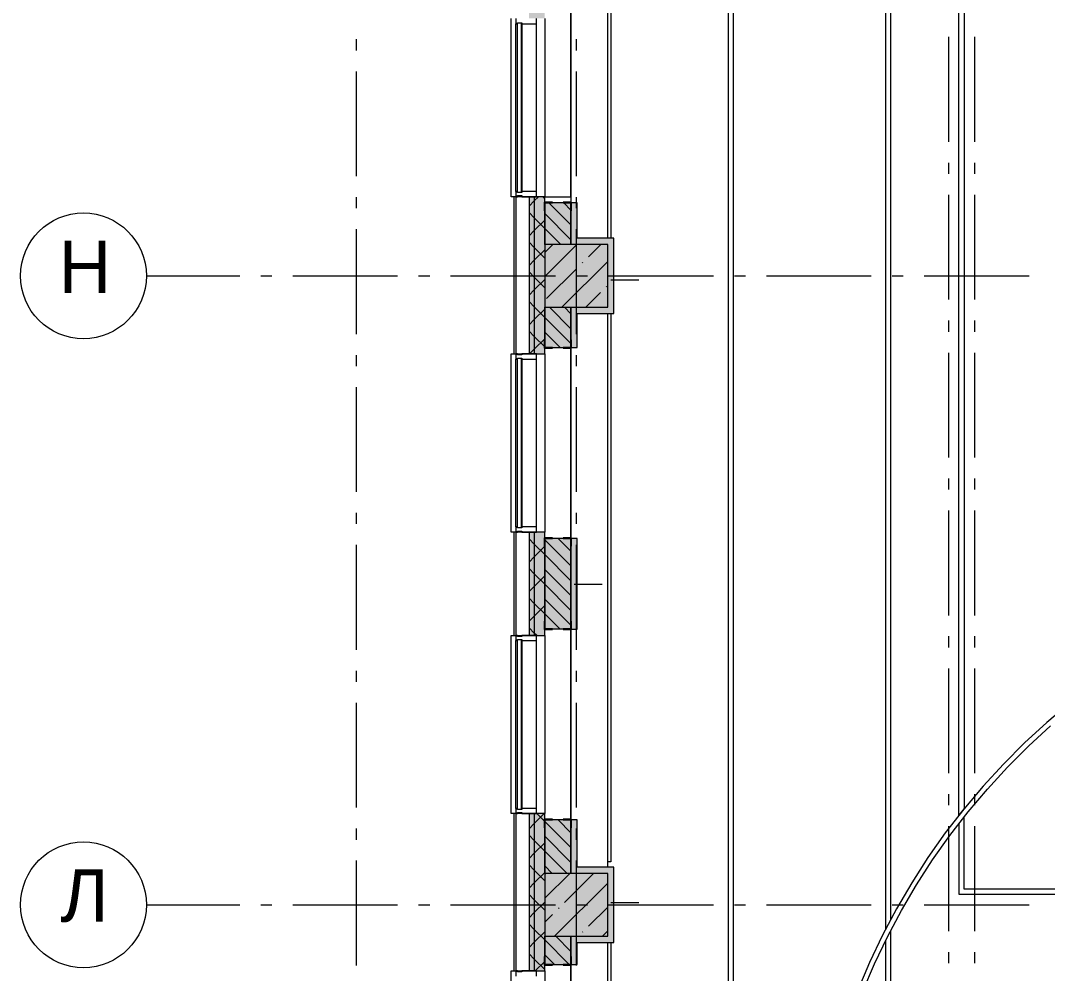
# Model space of a CAD drawing. Header units: millimetres. Extents: x -537608 to 253996, y -217170 to 186033.
# Drawn here: x -300162 to -290367, y -36356 to -27265 of the extents above; entities that cross this region are included whole.
import ezdxf

# ---------------------------------------------------------------- set-up
doc = ezdxf.new("R2010")
doc.units = ezdxf.units.MM
doc.layers.add('PDF _Геометрия', color=7, linetype='Continuous')
doc.layers.add('PDF _Текст', color=7, linetype='Continuous')
doc.layers.add('PDF _Сплошная заливка', color=7, linetype='Continuous', true_color=0xffffff)
doc.styles.add('PDF ArialMT', font='arial.ttf')

msp = doc.modelspace()

# ---------------------------------------------------------------- hatches: boundary and pattern name
at = {"layer": 'PDF _Сплошная заливка', "transparency": 33554559}
h = msp.add_hatch(color=256, dxfattribs=at)
h.paths.add_polyline_path([(-295261.3547, -42150.6668), (-295261.3547, -40715.6667), (-295311.355, -40715.6667), (-295311.355, -42150.6668)], flags=0)
h.paths.add_polyline_path([(-295311.355, -39015.6658), (-295261.3547, -39015.6658), (-295261.3547, -38030.6656), (-295311.355, -38030.6656), (-295311.355, -38192.9768)], flags=0)
h.paths.add_polyline_path([(-295261.3547, -36330.6647), (-295261.3547, -34830.6648), (-295311.355, -34830.6648), (-295311.355, -36330.6647)], flags=0)
h.paths.add_polyline_path([(-295261.3547, -33130.6639), (-295261.3547, -32145.6637), (-295311.355, -32145.6637), (-295311.355, -33130.6639)], flags=0)
h.paths.add_polyline_path([(-295261.3547, -30445.665), (-295261.3547, -28945.665), (-295311.355, -28945.665), (-295311.355, -30445.665)], flags=0)
h.paths.add_polyline_path([(-295261.3547, -27245.6642), (-295261.3547, -26260.6639), (-295311.355, -26260.6639), (-295311.355, -27245.6642)], flags=0)
h.paths.add_polyline_path([(-295261.3547, -24560.6631), (-295261.3547, -23062.1637), (-295311.355, -23062.1637), (-295311.355, -24560.6631)], flags=0)
h.paths.add_polyline_path([(-295311.355, -21362.1613), (-295261.3547, -21362.1613), (-295261.3547, -20377.8494), (-295311.355, -20377.8494), (-295311.355, -21105.3666)], flags=0)
h.paths.add_polyline_path([(-295261.3547, -18677.8486), (-295261.3547, -17176.3477), (-295311.355, -17176.3477), (-295311.355, -18677.8486)], flags=0)
h.paths.add_polyline_path([(-295311.355, -15476.348), (-295261.3547, -15476.348), (-295261.3547, -14493.3483), (-295311.355, -14493.3483), (-295311.355, -15409.4968)], flags=0)
h.paths.add_polyline_path([(-295261.3547, -12793.3472), (-295261.3547, -11300.6584), (-295311.355, -11300.6584), (-295311.355, -12793.3472)], flags=0)
h = msp.add_hatch(color=256, dxfattribs=at)
h.paths.add_polyline_path([(-295261.3547, -42050.6663), (-295161.3543, -42050.6663), (-295161.3543, -40715.6667), (-295261.3547, -40715.6667), (-295261.3547, -41450.6659)], flags=0)
h.paths.add_polyline_path([(-295161.3543, -39015.6658), (-295161.3543, -38030.6656), (-295261.3547, -38030.6656), (-295261.3547, -39015.6658)], flags=0)
h.paths.add_polyline_path([(-295161.3543, -36330.6647), (-295161.3543, -34830.6648), (-295261.3547, -34830.6648), (-295261.3547, -36330.6647)], flags=0)
h.paths.add_polyline_path([(-295161.3543, -33130.6639), (-295161.3543, -32145.6637), (-295261.3547, -32145.6637), (-295261.3547, -33130.6639)], flags=0)
h.paths.add_polyline_path([(-295161.3543, -30445.665), (-295161.3543, -28945.665), (-295261.3547, -28945.665), (-295261.3547, -30445.665)], flags=0)
h.paths.add_polyline_path([(-295161.3543, -27245.6642), (-295161.3543, -26260.6639), (-295261.3547, -26260.6639), (-295261.3547, -27245.6642)], flags=0)
h.paths.add_polyline_path([(-295161.3543, -24560.6631), (-295161.3543, -23062.1637), (-295261.3547, -23062.1637), (-295261.3547, -24560.6631)], flags=0)
h.paths.add_polyline_path([(-295161.3543, -21362.1613), (-295161.3543, -20377.8494), (-295261.3547, -20377.8494), (-295261.3547, -21362.1613)], flags=0)
h.paths.add_polyline_path([(-295161.3543, -18677.8486), (-295161.3543, -17176.3477), (-295261.3547, -17176.3477), (-295261.3547, -18677.8486)], flags=0)
h.paths.add_polyline_path([(-295261.3547, -15476.348), (-295161.3543, -15476.348), (-295161.3543, -14493.3483), (-295261.3547, -14493.3483), (-295261.3547, -15409.4968)], flags=0)
h.paths.add_polyline_path([(-295161.3543, -12793.3472), (-295161.3543, -11350.6587), (-295261.3547, -11350.6587), (-295261.3547, -12793.3472)], flags=0)
at = {"layer": 'PDF _Сплошная заливка', "true_color": 0xff7d7d, "transparency": 33554559}
for points in [[(-294561.356, -29400.664), (-294501.3575, -29400.664), (-294501.3575, -29340.6632), (-294851.3547, -29340.6632), (-294851.3547, -29400.664), (-294605.0051, -29400.664)], [(-294911.3576, -30385.6643), (-294851.3547, -30385.6643), (-294851.3547, -30000.6644), (-294911.3576, -30000.6644), (-294911.3576, -30361.155)], [(-294605.0051, -35400.6659), (-294501.3575, -35400.6659), (-294501.3575, -35340.6652), (-294851.3547, -35340.6652), (-294851.3547, -35400.6659)], [(-294501.3575, -36060.6648), (-294501.3575, -36000.6642), (-294851.3547, -36000.6642), (-294851.3547, -36060.6648), (-294561.356, -36060.6648)]]:
    msp.add_hatch(color=11, dxfattribs=at).paths.add_polyline_path(points)
at = {"layer": 'PDF _Сплошная заливка', "transparency": 33554559}
msp.add_hatch(color=256, dxfattribs=at).paths.add_polyline_path([(-295161.3543, -30000.6644), (-294561.356, -30000.6644), (-294561.356, -29400.664), (-295161.3543, -29400.664), (-295161.3543, -29649.173)])
h = msp.add_hatch(color=256, dxfattribs=at)
h.paths.add_polyline_path([(-294911.3576, -36269.9773), (-294911.3576, -36000.6642), (-295161.3543, -36000.6642), (-295161.3543, -36269.9773), (-295023.9915, -36269.9773)], flags=0)
h.paths.add_polyline_path([(-295161.3543, -35400.6659), (-294911.3576, -35400.6659), (-294911.3576, -34889.9765), (-295161.3543, -34889.9765), (-295161.3543, -35345.0422)], flags=0)

# ---------------------------------------------------------------- linework, layer by layer
at = {"layer": 'PDF _Геометрия', "color": 9, "lineweight": 9, "true_color": 0xc0c0c0}
for p, q in [((-294561.356, -29340.6632), (-294561.356, -24060.6631)), ((-293411.3037, -26625.1785), (-293411.3037, -40600.1822)), ((-293361.3057, -40550.182), (-293361.3057, -26625.1785)), ((-291911.3038, -26625.1785), (-291911.3038, -35935.2488)), ((-291861.3036, -35840.9128), (-291861.3036, -26625.1785)), ((-291211.5118, -34845.5288), (-291211.5118, -26625.1785)), ((-291161.5116, -26625.1785), (-291161.5116, -34782.8928)), ((-294911.3576, -28945.665), (-294911.3576, -27190.2881)), ((-294911.3576, -27190.2881), (-294911.3576, -28998.9764)), ((-295161.3543, -27245.6642), (-295161.3543, -28945.665)), ((-295161.3543, -28945.665), (-294911.3576, -28945.665)), ((-294561.356, -35340.6652), (-294561.356, -30060.665)), ((-295161.3543, -30445.665), (-295161.3543, -32145.6637)), ((-294911.3576, -30390.9778), (-294911.3576, -32199.664)), ((-294911.3576, -32199.664), (-294911.3576, -30390.9778)), ((-294911.3576, -33075.29), (-294911.3576, -34883.9783)), ((-294911.3576, -34883.9783), (-294911.3576, -33075.29)), ((-295161.3543, -33130.6639), (-295161.3543, -34830.6648)), ((-290154.5683, -33775.7817), (-290373.7089, -33960.7485)), ((-290373.7089, -33960.7485), (-290584.7932, -34154.8567)), ((-290546.6946, -34186.0465), (-290337.2142, -33993.7446)), ((-290584.7932, -34154.8567), (-290787.4444, -34357.7554)), ((-290747.8257, -34387.0614), (-290546.6946, -34186.0465)), ((-290787.4444, -34357.7554), (-290981.2921, -34569.0765)), ((-290940.2503, -34596.4298), (-290747.8257, -34387.0614)), ((-290981.2921, -34569.0765), (-291165.9919, -34788.4431)), ((-291123.6174, -34813.7727), (-290940.2503, -34596.4298)), ((-291165.9919, -34788.4431), (-291341.2058, -35015.455)), ((-291297.5998, -35038.6983), (-291123.6174, -34813.7727)), ((-291186.6043, -34814.1365), (-291211.5118, -34845.5288)), ((-291161.5116, -34782.8928), (-291186.6043, -34814.1365)), ((-291161.5116, -35550.18), (-291161.5116, -34862.761)), ((-291211.5118, -34927.4013), (-291211.5118, -35600.1802)), ((-291341.2058, -35015.455), (-291506.6194, -35249.705)), ((-291461.8832, -35270.804), (-291297.5998, -35038.6983)), ((-291506.6194, -35249.705), (-291661.9357, -35490.7692)), ((-291616.1704, -35509.67), (-291461.8832, -35270.804)), ((-291661.9357, -35490.7692), (-291806.8705, -35738.2125)), ((-291760.1858, -35754.8657), (-291616.1704, -35509.67)), ((-287851.6542, -35550.18), (-291161.5116, -35550.18)), ((-291211.5118, -35600.1802), (-287865.2501, -35600.1802)), ((-291806.8705, -35738.2125), (-291941.1653, -35991.5894)), ((-291893.6689, -36005.9518), (-291760.1858, -35754.8657)), ((-291861.3036, -40100.9293), (-291861.3036, -35945.0749)), ((-291941.1653, -35991.5894), (-292064.5791, -36250.4413)), ((-292016.3787, -36262.4742), (-291893.6689, -36005.9518)), ((-291911.3038, -36042.8212), (-291911.3038, -40150.9295)), ((-294561.356, -41390.6674), (-294561.356, -36060.6648)), ((-295161.3543, -36330.6647), (-295161.3543, -38030.6656)), ((-294911.3576, -36275.9775), (-294911.3576, -38084.6659)), ((-294911.3576, -38084.6659), (-294911.3576, -36275.9775)), ((-292064.5791, -36250.4413), (-292176.8836, -36514.301)), ((-292128.0934, -36523.972), (-292016.3787, -36262.4742))]:
    msp.add_line(p, q, dxfattribs=at)
at = {"layer": 'PDF _Геометрия', "lineweight": 9}
for p, q in [((-294531.3568, -24060.6631), (-294531.3568, -29340.6632)), ((-295438.3578, -27245.6642), (-295438.3578, -27295.6644)), ((-295438.3578, -28895.6648), (-295438.3578, -27295.6644)), ((-295438.3578, -27295.6644), (-295421.358, -27295.6644)), ((-295421.358, -27285.664), (-295381.3561, -27285.664)), ((-295421.358, -27295.6644), (-295421.358, -27285.664)), ((-295421.358, -28895.6648), (-295421.358, -27295.6644)), ((-295381.3561, -27285.664), (-295381.3561, -27295.6644)), ((-295381.3561, -27295.6644), (-295241.3581, -27295.6644)), ((-295241.3581, -27295.6644), (-295241.3581, -27245.6642)), ((-295241.3581, -28895.6648), (-295241.3581, -27295.6644)), ((-295436.3555, -28945.665), (-295456.3565, -28945.665)), ((-295456.3565, -28945.665), (-295456.3565, -30445.665)), ((-295421.358, -28895.6648), (-295438.3578, -28895.6648)), ((-295438.3578, -28895.6648), (-295438.3578, -28945.665)), ((-295438.3578, -28945.665), (-295421.358, -28945.665)), ((-295436.3555, -28945.665), (-295436.3555, -30445.665)), ((-295311.355, -28945.665), (-295436.3555, -28945.665)), ((-295421.358, -28905.6632), (-295421.358, -28895.6648)), ((-295381.3561, -28905.6632), (-295421.358, -28905.6632)), ((-295421.358, -28945.665), (-295421.358, -28935.6645)), ((-295421.358, -28935.6645), (-295381.3561, -28935.6645)), ((-295241.3581, -28895.6648), (-295381.3561, -28895.6648)), ((-295381.3561, -28895.6648), (-295381.3561, -28905.6632)), ((-295381.3561, -28935.6645), (-295381.3561, -28945.665)), ((-295381.3561, -28945.665), (-295241.3581, -28945.665)), ((-295311.355, -28945.665), (-295311.355, -30445.665)), ((-295261.3547, -28945.665), (-295311.355, -28945.665)), ((-295311.355, -29036.5391), (-295261.3547, -28986.541)), ((-295261.3547, -28986.541), (-295220.4788, -28945.665)), ((-295261.3547, -28945.665), (-295261.3547, -30445.665)), ((-295161.3543, -28945.665), (-295261.3547, -28945.665)), ((-295241.3581, -28945.665), (-295241.3581, -28895.6648)), ((-295161.3543, -28965.1837), (-295180.8773, -28945.665)), ((-295161.3543, -29400.664), (-295161.3543, -28945.665)), ((-294911.3576, -29004.9768), (-295161.3543, -29004.9768)), ((-295161.3543, -29004.9768), (-295161.3543, -29400.664)), ((-294911.3576, -29215.1848), (-295121.5634, -29004.9768)), ((-294911.3576, -29073.7615), (-294980.1401, -29004.9768)), ((-294911.3576, -29400.664), (-294911.3576, -29004.9768)), ((-294851.3547, -29005.6635), (-294911.3576, -29005.6635)), ((-294911.3576, -29005.6635), (-294911.3576, -29400.664)), ((-294851.3547, -29340.6632), (-294851.3547, -29005.6635)), ((-295261.3547, -29148.0255), (-295311.355, -29098.0275)), ((-295161.3543, -29248.0259), (-295261.3547, -29148.0255)), ((-295261.3547, -29269.3832), (-295161.3543, -29169.3828)), ((-294911.3576, -29356.6059), (-295161.3543, -29106.6048)), ((-295311.355, -29319.3834), (-295261.3547, -29269.3832)), ((-295008.7185, -29400.664), (-295161.3543, -29248.0259)), ((-295261.3547, -29430.8699), (-295311.355, -29380.8697)), ((-294501.3575, -29340.6632), (-294851.3547, -29340.6632)), ((-294501.3575, -29400.664), (-294501.3575, -29340.6632)), ((-295161.3543, -29530.8703), (-295261.3547, -29430.8699)), ((-295261.3547, -29552.2255), (-295161.3543, -29452.225)), ((-295150.1417, -29400.664), (-295161.3543, -29389.4471)), ((-295161.3543, -29707.6042), (-294854.4162, -29400.664)), ((-294561.356, -29400.664), (-295161.3543, -29400.664)), ((-295161.3543, -29400.664), (-295161.3543, -30000.6644)), ((-295161.3543, -29479.5051), (-295086.7717, -29404.9203)), ((-294744.6241, -29518.9688), (-294626.3193, -29400.664)), ((-294561.356, -30000.6644), (-294561.356, -29400.664)), ((-294501.3575, -30000.6644), (-294501.3575, -29400.664)), ((-295311.355, -29602.2257), (-295261.3547, -29552.2255)), ((-294998.2206, -30000.6644), (-294561.356, -29563.8019)), ((-294801.6473, -29575.9941), (-294796.9065, -29571.2511)), ((-295261.3547, -29713.7122), (-295311.355, -29663.7119)), ((-295143.7948, -29918.1416), (-294858.6705, -29633.0194)), ((-295161.3543, -29813.7126), (-295261.3547, -29713.7122)), ((-295261.3547, -29835.0677), (-295161.3543, -29735.0694)), ((-294531.3568, -29737.8661), (-294265.2042, -29737.8661)), ((-295311.355, -29885.0679), (-295261.3547, -29835.0677)), ((-294770.1195, -30000.6644), (-294630.5735, -29861.1163)), ((-294573.5504, -29804.0931), (-294568.8053, -29799.3502)), ((-295261.3547, -29996.5544), (-295311.355, -29946.5542)), ((-295161.3543, -30096.5548), (-295261.3547, -29996.5544)), ((-295261.3547, -30117.9121), (-295161.3543, -30017.9117)), ((-295161.3543, -30000.6644), (-294561.356, -30000.6644)), ((-295161.3543, -30000.6644), (-295161.3543, -30384.9775)), ((-295161.3543, -30445.665), (-295161.3543, -30000.6644)), ((-294911.3576, -30205.1326), (-295115.8236, -30000.6644)), ((-294911.3576, -30063.7115), (-294974.4047, -30000.6644)), ((-294911.3576, -30384.9775), (-294911.3576, -30000.6644)), ((-294911.3576, -30000.6644), (-294911.3576, -30385.6643)), ((-294851.3547, -30385.6643), (-294851.3547, -30060.665)), ((-294851.3547, -30060.665), (-294501.3575, -30060.665)), ((-294531.3568, -30060.665), (-294531.3568, -35290.665)), ((-294501.3575, -30060.665), (-294501.3575, -30000.6644)), ((-295311.355, -30167.9101), (-295261.3547, -30117.9121)), ((-294911.3576, -30346.5558), (-295161.3543, -30096.5548)), ((-295261.3547, -30279.3988), (-295311.355, -30229.3985)), ((-295014.3549, -30384.9775), (-295161.3543, -30237.9759)), ((-295161.3543, -30379.3971), (-295261.3547, -30279.3988)), ((-295261.3547, -30400.7543), (-295161.3543, -30300.7539)), ((-295456.3565, -30445.665), (-295436.3555, -30445.665)), ((-295421.358, -30445.665), (-295438.3578, -30445.665)), ((-295438.3578, -30445.665), (-295438.3578, -30495.6652)), ((-295436.3555, -30445.665), (-295311.355, -30445.665)), ((-295421.358, -30455.6655), (-295421.358, -30445.665)), ((-295381.3561, -30455.6655), (-295421.358, -30455.6655)), ((-295241.3581, -30445.665), (-295381.3561, -30445.665)), ((-295381.3561, -30445.665), (-295381.3561, -30455.6655)), ((-295311.355, -30445.665), (-295261.3547, -30445.665)), ((-295306.2654, -30445.665), (-295261.3547, -30400.7543)), ((-295261.3547, -30445.665), (-295161.3543, -30445.665)), ((-295241.3581, -30495.6652), (-295241.3581, -30445.665)), ((-295155.7781, -30384.9775), (-295161.3543, -30379.3971)), ((-295161.3543, -30384.9775), (-294911.3576, -30384.9775)), ((-294911.3576, -30385.6643), (-294851.3547, -30385.6643)), ((-295438.3578, -32095.6634), (-295438.3578, -30495.6652)), ((-295438.3578, -30495.6652), (-295421.358, -30495.6652)), ((-295421.358, -30485.6647), (-295381.3561, -30485.6647)), ((-295421.358, -30495.6652), (-295421.358, -30485.6647)), ((-295421.358, -32095.6634), (-295421.358, -30495.6652)), ((-295381.3561, -30485.6647), (-295381.3561, -30495.6652)), ((-295381.3561, -30495.6652), (-295241.3581, -30495.6652)), ((-295241.3581, -32095.6634), (-295241.3581, -30495.6652)), ((-295421.358, -32095.6634), (-295438.3578, -32095.6634)), ((-295438.3578, -32095.6634), (-295438.3578, -32145.6637)), ((-295421.358, -32105.6638), (-295421.358, -32095.6634)), ((-295381.3561, -32105.6638), (-295421.358, -32105.6638)), ((-295241.3581, -32095.6634), (-295381.3561, -32095.6634)), ((-295381.3561, -32095.6634), (-295381.3561, -32105.6638)), ((-295241.3581, -32145.6637), (-295241.3581, -32095.6634)), ((-295436.3555, -32145.6637), (-295456.3565, -32145.6637)), ((-295456.3565, -32145.6637), (-295456.3565, -33130.6639)), ((-295438.3578, -32145.6637), (-295421.358, -32145.6637)), ((-295311.355, -32145.6637), (-295436.3555, -32145.6637)), ((-295436.3555, -32145.6637), (-295436.3555, -33130.6639)), ((-295421.358, -32145.6637), (-295421.358, -32135.6653)), ((-295421.358, -32135.6653), (-295381.3561, -32135.6653)), ((-295381.3561, -32135.6653), (-295381.3561, -32145.6637)), ((-295381.3561, -32145.6637), (-295241.3581, -32145.6637)), ((-295311.355, -32147.8101), (-295309.2106, -32145.6637)), ((-295261.3547, -32145.6637), (-295311.355, -32145.6637)), ((-295311.355, -32145.6637), (-295311.355, -33130.6639)), ((-295261.3547, -32259.2965), (-295311.355, -32209.2963)), ((-295161.3543, -32145.6637), (-295261.3547, -32145.6637)), ((-295261.3547, -32145.6637), (-295261.3547, -33130.6639)), ((-295161.3543, -33130.6639), (-295161.3543, -32145.6637)), ((-294911.3576, -32205.6643), (-295161.3543, -32205.6643)), ((-295161.3543, -32205.6643), (-295161.3543, -33069.2897)), ((-294911.3576, -32467.8748), (-295161.3543, -32217.8759)), ((-294911.3576, -32326.4537), (-295032.1469, -32205.6643)), ((-294911.3576, -33069.2897), (-294911.3576, -32205.6643)), ((-294851.3547, -32205.6643), (-294911.3576, -32205.6643)), ((-294911.3576, -32205.6643), (-294911.3576, -33070.6654)), ((-294851.3547, -33070.6654), (-294851.3547, -32205.6643)), ((-295161.3543, -32359.297), (-295261.3547, -32259.2965)), ((-295261.3547, -32380.6522), (-295161.3543, -32280.6539)), ((-295311.355, -32430.6524), (-295261.3547, -32380.6522)), ((-294911.3576, -32609.2959), (-295161.3543, -32359.297)), ((-295261.3547, -32542.1388), (-295311.355, -32492.1385)), ((-294911.3576, -32750.717), (-295161.3543, -32500.7181)), ((-295161.3543, -32642.1392), (-295261.3547, -32542.1388)), ((-295261.3547, -32663.4965), (-295161.3543, -32563.4961)), ((-295311.355, -32713.4968), (-295261.3547, -32663.4965)), ((-294911.3576, -32892.1403), (-295161.3543, -32642.1392)), ((-294881.354, -32640.4815), (-294615.2058, -32640.4815)), ((-295261.3547, -32824.9831), (-295311.355, -32774.9829)), ((-294911.3576, -33033.5614), (-295161.3543, -32783.5603)), ((-295161.3543, -32924.9814), (-295261.3547, -32824.9831)), ((-295261.3547, -32946.3388), (-295161.3543, -32846.3383)), ((-295311.355, -32996.339), (-295261.3547, -32946.3388)), ((-295017.0504, -33069.2897), (-295161.3543, -32924.9814)), ((-295261.3547, -33107.8254), (-295311.355, -33057.8252)), ((-295158.4693, -33069.2897), (-295161.3543, -33066.4026)), ((-295161.3543, -33069.2897), (-294911.3576, -33069.2897)), ((-294911.3576, -33070.6654), (-294851.3547, -33070.6654)), ((-295456.3565, -33130.6639), (-295436.3555, -33130.6639)), ((-295421.358, -33130.6639), (-295438.3578, -33130.6639)), ((-295438.3578, -33130.6639), (-295438.3578, -33180.6641)), ((-295438.3578, -34780.6645), (-295438.3578, -33180.6641)), ((-295438.3578, -33180.6641), (-295421.358, -33180.6641)), ((-295436.3555, -33130.6639), (-295311.355, -33130.6639)), ((-295421.358, -33140.6644), (-295421.358, -33130.6639)), ((-295381.3561, -33140.6644), (-295421.358, -33140.6644)), ((-295421.358, -33170.6637), (-295381.3561, -33170.6637)), ((-295421.358, -33180.6641), (-295421.358, -33170.6637)), ((-295421.358, -34780.6645), (-295421.358, -33180.6641)), ((-295241.3581, -33130.6639), (-295381.3561, -33130.6639)), ((-295381.3561, -33130.6639), (-295381.3561, -33140.6644)), ((-295381.3561, -33170.6637), (-295381.3561, -33180.6641)), ((-295381.3561, -33180.6641), (-295241.3581, -33180.6641)), ((-295311.355, -33130.6639), (-295261.3547, -33130.6639)), ((-295238.5162, -33130.6639), (-295261.3547, -33107.8254)), ((-295261.3547, -33130.6639), (-295161.3543, -33130.6639)), ((-295241.3581, -33180.6641), (-295241.3581, -33130.6639)), ((-295241.3581, -34780.6645), (-295241.3581, -33180.6641)), ((-295162.8398, -33130.6639), (-295161.3543, -33129.1806)), ((-295436.3555, -34830.6648), (-295456.3565, -34830.6648)), ((-295456.3565, -34830.6648), (-295456.3565, -36330.6647)), ((-295421.358, -34780.6645), (-295438.3578, -34780.6645)), ((-295438.3578, -34780.6645), (-295438.3578, -34830.6648)), ((-295438.3578, -34830.6648), (-295421.358, -34830.6648)), ((-295436.3555, -34830.6648), (-295436.3555, -36330.6647)), ((-295311.355, -34830.6648), (-295436.3555, -34830.6648)), ((-295421.358, -34790.6651), (-295421.358, -34780.6645)), ((-295381.3561, -34790.6651), (-295421.358, -34790.6651)), ((-295421.358, -34830.6648), (-295421.358, -34820.6643)), ((-295421.358, -34820.6643), (-295381.3561, -34820.6643)), ((-295241.3581, -34780.6645), (-295381.3561, -34780.6645)), ((-295381.3561, -34780.6645), (-295381.3561, -34790.6651)), ((-295381.3561, -34820.6643), (-295381.3561, -34830.6648)), ((-295381.3561, -34830.6648), (-295241.3581, -34830.6648)), ((-295311.355, -34830.6648), (-295311.355, -36330.6647)), ((-295261.3547, -34830.6648), (-295311.355, -34830.6648)), ((-295261.3547, -34926.2387), (-295165.7851, -34830.6648)), ((-295261.3547, -34830.6648), (-295261.3547, -36330.6647)), ((-295161.3543, -34830.6648), (-295261.3547, -34830.6648)), ((-295241.3581, -34830.6648), (-295241.3581, -34780.6645)), ((-295161.3543, -34904.8814), (-295235.571, -34830.6648)), ((-295161.3543, -35400.6659), (-295161.3543, -34830.6648)), ((-295311.355, -34976.2389), (-295261.3547, -34926.2387)), ((-294911.3576, -34889.9765), (-295161.3543, -34889.9765)), ((-295161.3543, -34889.9765), (-295161.3543, -35400.6659)), ((-294911.3576, -35154.8825), (-295161.3543, -34904.8814)), ((-294911.3576, -35013.4614), (-295034.8381, -34889.9765)), ((-294911.3576, -35400.6659), (-294911.3576, -34889.9765)), ((-294851.3547, -34890.6654), (-294911.3576, -34890.6654)), ((-294911.3576, -34890.6654), (-294911.3576, -35400.6659)), ((-294851.3547, -35340.6652), (-294851.3547, -34890.6654)), ((-295261.3547, -35087.7254), (-295311.355, -35037.7252)), ((-294911.3576, -35296.3036), (-295161.3543, -35046.3025)), ((-295161.3543, -35187.7236), (-295261.3547, -35087.7254)), ((-295261.3547, -35209.0809), (-295161.3543, -35109.0805)), ((-295311.355, -35259.0812), (-295261.3547, -35209.0809)), ((-294948.4142, -35400.6659), (-295161.3543, -35187.7236)), ((-295261.3547, -35370.5676), (-295311.355, -35320.5674)), ((-295089.8375, -35400.6659), (-295161.3543, -35329.1448)), ((-294501.3575, -35340.6652), (-294851.3547, -35340.6652)), ((-294531.3568, -35290.665), (-294561.356, -35290.665)), ((-294501.3575, -35400.6659), (-294501.3575, -35340.6652)), ((-295161.3543, -35470.568), (-295261.3547, -35370.5676)), ((-295261.3547, -35491.9232), (-295161.3543, -35391.9227)), ((-295161.3543, -35638.1669), (-294923.8533, -35400.6659)), ((-295161.3543, -35410.0678), (-295151.9545, -35400.6659)), ((-294561.356, -35400.6659), (-295161.3543, -35400.6659)), ((-295161.3543, -35400.6659), (-295161.3543, -36000.6642)), ((-294972.7211, -35677.6306), (-294695.7563, -35400.6659)), ((-294561.356, -36000.6642), (-294561.356, -35400.6659)), ((-294501.3575, -36000.6642), (-294501.3575, -35400.6659)), ((-295311.355, -35541.9234), (-295261.3547, -35491.9232)), ((-295067.6577, -36000.6642), (-294561.356, -35494.3625)), ((-295261.3547, -35653.4099), (-295311.355, -35603.4096)), ((-295161.3543, -35753.4103), (-295261.3547, -35653.4099)), ((-295261.3547, -35774.7654), (-295161.3543, -35674.7671)), ((-295029.7442, -35734.6537), (-295025.0034, -35729.9129)), ((-294744.6241, -35905.7275), (-294561.356, -35722.4616)), ((-294531.3568, -35679.1484), (-294265.2042, -35679.1484)), ((-295311.355, -35824.7656), (-295261.3547, -35774.7654)), ((-295161.3543, -35866.266), (-295086.7717, -35791.679)), ((-295261.3547, -35936.2521), (-295311.355, -35886.2519)), ((-295161.3543, -36036.2525), (-295261.3547, -35936.2521)), ((-295261.3547, -36057.6098), (-295161.3543, -35957.6094)), ((-295161.3543, -36000.6642), (-294561.356, -36000.6642)), ((-295161.3543, -36000.6642), (-295161.3543, -36269.9773)), ((-295161.3543, -36330.6647), (-295161.3543, -36000.6642)), ((-294927.6296, -36269.9773), (-295161.3543, -36036.2525)), ((-294911.3576, -36144.8324), (-295055.5237, -36000.6642)), ((-294911.3576, -36269.9773), (-294911.3576, -36000.6642)), ((-294911.3576, -36000.6642), (-294911.3576, -36270.6662)), ((-294801.6473, -35962.7528), (-294796.9065, -35958.012)), ((-294611.4596, -36000.6642), (-294561.356, -35950.5606)), ((-294501.3575, -36060.6648), (-294501.3575, -36000.6642)), ((-295311.355, -36107.61), (-295261.3547, -36057.6098)), ((-294851.3547, -36270.6662), (-294851.3547, -36060.6648)), ((-294851.3547, -36060.6648), (-294501.3575, -36060.6648)), ((-294531.3568, -36060.6648), (-294531.3568, -41390.6674)), ((-295261.3547, -36219.0965), (-295311.355, -36169.0962)), ((-295161.3543, -36319.0948), (-295261.3547, -36219.0965)), ((-295251.5717, -36330.6647), (-295161.3543, -36240.4516)), ((-295069.0528, -36269.9773), (-295161.3543, -36177.6737)), ((-295456.3565, -36330.6647), (-295436.3555, -36330.6647)), ((-295421.358, -36330.6647), (-295438.3578, -36330.6647)), ((-295438.3578, -36330.6647), (-295438.3578, -36380.6649)), ((-295436.3555, -36330.6647), (-295311.355, -36330.6647)), ((-295421.358, -36340.6652), (-295421.358, -36330.6647)), ((-295241.3581, -36330.6647), (-295381.3561, -36330.6647)), ((-295381.3561, -36330.6647), (-295381.3561, -36340.6652)), ((-295311.355, -36330.6647), (-295261.3547, -36330.6647)), ((-295261.3547, -36330.6647), (-295161.3543, -36330.6647)), ((-295241.3581, -36380.6649), (-295241.3581, -36330.6647)), ((-295161.3543, -36269.9773), (-294911.3576, -36269.9773)), ((-294911.3576, -36270.6662), (-294851.3547, -36270.6662)), ((-295381.3561, -36340.6652), (-295421.358, -36340.6652))]:
    msp.add_line(p, q, dxfattribs=at)
at = {"layer": 'PDF _Геометрия', "color": 253, "lineweight": 9, "true_color": 0xaaaaaa}
for p, q in [((-295481.3566, -28945.665), (-295481.3566, -27245.6642)), ((-295383.354, -28905.6632), (-295383.354, -27285.664)), ((-295381.3561, -27295.6644), (-295381.3561, -28895.6648)), ((-291311.3551, -27421.9567), (-291311.3551, -28421.9567)), ((-291061.3561, -27421.9567), (-291061.3561, -28421.9567)), ((-296961.3577, -27444.4207), (-296961.3577, -27550.2534)), ((-294861.3574, -27444.4207), (-294861.3574, -27550.2534)), ((-296961.3577, -27750.2543), (-296961.3577, -28750.2543)), ((-294861.3574, -27750.2543), (-294861.3574, -28750.2543)), ((-291311.3551, -28621.9576), (-291311.3551, -28727.7903)), ((-291061.3561, -28621.9576), (-291061.3561, -28727.7903)), ((-296961.3577, -28950.2551), (-296961.3577, -29056.0879)), ((-295456.3565, -28945.665), (-295481.3566, -28945.665)), ((-295383.354, -28945.665), (-295383.354, -28937.1888)), ((-294861.3574, -28950.2551), (-294861.3574, -29056.0879)), ((-291311.3551, -28927.7912), (-291311.3551, -29927.7912)), ((-291061.3561, -28927.7912), (-291061.3561, -29927.7912)), ((-296961.3577, -29256.0866), (-296961.3577, -30256.0887)), ((-294861.3574, -29256.0866), (-294861.3574, -30256.0887)), ((-298961.5557, -29700.6652), (-298070.8139, -29700.6652)), ((-297870.813, -29700.6652), (-297764.9781, -29700.6652)), ((-297564.9772, -29700.6652), (-296564.9773, -29700.6652)), ((-296364.9807, -29700.6652), (-296259.1458, -29700.6652)), ((-296059.1449, -29700.6652), (-295059.1449, -29700.6652)), ((-294859.1441, -29700.6652), (-294753.3134, -29700.6652)), ((-294553.3126, -29700.6652), (-293553.3127, -29700.6652)), ((-293353.3118, -29700.6652), (-293247.479, -29700.6652)), ((-293047.4781, -29700.6652), (-292047.4782, -29700.6652)), ((-291847.4773, -29700.6652), (-291741.6445, -29700.6652)), ((-291541.6437, -29700.6652), (-290541.6438, -29700.6652)), ((-291311.3551, -30127.792), (-291311.3551, -30233.6248)), ((-291061.3561, -30127.792), (-291061.3561, -30233.6248)), ((-296961.3577, -30456.0874), (-296961.3577, -30561.9202)), ((-295481.3566, -32145.6637), (-295481.3566, -30445.665)), ((-295481.3566, -30445.665), (-295456.3565, -30445.665)), ((-295383.354, -30455.6655), (-295383.354, -30445.665)), ((-294861.3574, -30456.0874), (-294861.3574, -30561.9202)), ((-291311.3551, -30433.6235), (-291311.3551, -31433.6256)), ((-291061.3561, -30433.6235), (-291061.3561, -31433.6256)), ((-295383.354, -32105.6638), (-295383.354, -30485.6647)), ((-295381.3561, -30495.6652), (-295381.3561, -32095.6634)), ((-296961.3577, -30761.9211), (-296961.3577, -31761.921)), ((-294861.3574, -30761.9211), (-294861.3574, -31761.921)), ((-291311.3551, -31633.6243), (-291311.3551, -31739.4571)), ((-291061.3561, -31633.6243), (-291061.3561, -31739.4571)), ((-296961.3577, -31961.9219), (-296961.3577, -32067.7547)), ((-294861.3574, -31961.9219), (-294861.3574, -32067.7547)), ((-291311.3551, -31939.458), (-291311.3551, -32939.4579)), ((-291061.3561, -31939.458), (-291061.3561, -32939.4579)), ((-295456.3565, -32145.6637), (-295481.3566, -32145.6637)), ((-295383.354, -32145.6637), (-295383.354, -32135.6653)), ((-296961.3577, -32267.7533), (-296961.3577, -33267.7555)), ((-294861.3574, -32267.7533), (-294861.3574, -33267.7555)), ((-295481.3566, -34830.6648), (-295481.3566, -33130.6639)), ((-295481.3566, -33130.6639), (-295456.3565, -33130.6639)), ((-295383.354, -33140.6644), (-295383.354, -33130.6639)), ((-295383.354, -34790.6651), (-295383.354, -33170.6637)), ((-295381.3561, -33180.6641), (-295381.3561, -34780.6645)), ((-291311.3551, -33139.4588), (-291311.3551, -33245.2915)), ((-291061.3561, -33139.4588), (-291061.3561, -33245.2915)), ((-296961.3577, -33467.7542), (-296961.3577, -33573.587)), ((-294861.3574, -33467.7542), (-294861.3574, -33573.587)), ((-291311.3551, -33445.2903), (-291311.3551, -34445.2924)), ((-291061.3561, -33445.2903), (-291061.3561, -34445.2924)), ((-296961.3577, -33773.5879), (-296961.3577, -34773.5878)), ((-294861.3574, -33773.5879), (-294861.3574, -34773.5878)), ((-291311.3551, -34645.2911), (-291311.3551, -34751.126)), ((-291061.3561, -34645.2911), (-291061.3561, -34751.126)), ((-295456.3565, -34830.6648), (-295481.3566, -34830.6648)), ((-295383.354, -34830.6648), (-295383.354, -34820.6643)), ((-291311.3551, -34951.1247), (-291311.3551, -35951.1247)), ((-291061.3561, -34951.1247), (-291061.3561, -35951.1247)), ((-296961.3577, -34973.5886), (-296961.3577, -35079.4214)), ((-294861.3574, -34973.5886), (-294861.3574, -35079.4214)), ((-296961.3577, -35279.4223), (-296961.3577, -36279.4222)), ((-294861.3574, -35279.4223), (-294861.3574, -36279.4222)), ((-298961.5557, -35700.665), (-298070.8139, -35700.665)), ((-297870.813, -35700.665), (-297764.9781, -35700.665)), ((-297564.9772, -35700.665), (-296564.9773, -35700.665)), ((-296364.9807, -35700.665), (-296259.1458, -35700.665)), ((-296059.1449, -35700.665), (-295059.1449, -35700.665)), ((-294859.1441, -35700.665), (-294753.3134, -35700.665)), ((-294553.3126, -35700.665), (-293553.3127, -35700.665)), ((-293353.3118, -35700.665), (-293247.479, -35700.665)), ((-293047.4781, -35700.665), (-292047.4782, -35700.665)), ((-291847.4773, -35700.665), (-291741.6445, -35700.665)), ((-291541.6437, -35700.665), (-290541.6438, -35700.665)), ((-291311.3551, -36151.1255), (-291311.3551, -36256.9583)), ((-291061.3561, -36151.1255), (-291061.3561, -36256.9583)), ((-295481.3566, -38030.6656), (-295481.3566, -36330.6647)), ((-295481.3566, -36330.6647), (-295456.3565, -36330.6647)), ((-295383.354, -36340.6652), (-295383.354, -36330.6647))]:
    msp.add_line(p, q, dxfattribs=at)
at = {"layer": 'PDF _Геометрия', "color": 253, "lineweight": 20, "true_color": 0xaaaaaa}
for p, q in [((-295086.354, -28998.9764), (-295167.3567, -28998.9764)), ((-295167.3567, -28998.9764), (-295167.3567, -29079.9771)), ((-295167.3567, -29079.9771), (-295161.3543, -29079.9771)), ((-295161.3543, -29079.9771), (-295161.3543, -29004.9768)), ((-295161.3543, -29004.9768), (-295086.354, -29004.9768)), ((-295086.354, -29004.9768), (-295086.354, -28998.9764)), ((-294905.3551, -28998.9764), (-294986.3579, -28998.9764)), ((-294986.3579, -28998.9764), (-294986.3579, -29004.9768)), ((-294986.3579, -29004.9768), (-294911.3576, -29004.9768)), ((-294911.3576, -29004.9768), (-294911.3576, -29079.9771)), ((-294911.3576, -29079.9771), (-294905.3551, -29079.9771)), ((-294905.3551, -29079.9771), (-294905.3551, -28998.9764)), ((-295161.3543, -30309.9772), (-295167.3567, -30309.9772)), ((-295167.3567, -30309.9772), (-295167.3567, -30390.9778)), ((-295161.3543, -30384.9775), (-295161.3543, -30309.9772)), ((-294905.3551, -30309.9772), (-294911.3576, -30309.9772)), ((-294911.3576, -30309.9772), (-294911.3576, -30384.9775)), ((-294905.3551, -30390.9778), (-294905.3551, -30309.9772)), ((-295167.3567, -30390.9778), (-295086.354, -30390.9778)), ((-295086.354, -30384.9775), (-295161.3543, -30384.9775)), ((-295086.354, -30390.9778), (-295086.354, -30384.9775)), ((-294986.3579, -30384.9775), (-294986.3579, -30390.9778)), ((-294911.3576, -30384.9775), (-294986.3579, -30384.9775)), ((-294986.3579, -30390.9778), (-294905.3551, -30390.9778)), ((-295086.354, -32199.664), (-295167.3567, -32199.664)), ((-295167.3567, -32199.664), (-295167.3567, -32280.6646)), ((-295161.3543, -32280.6646), (-295161.3543, -32205.6643)), ((-295161.3543, -32205.6643), (-295086.354, -32205.6643)), ((-295086.354, -32205.6643), (-295086.354, -32199.664)), ((-294905.3551, -32199.664), (-294986.3579, -32199.664)), ((-294986.3579, -32199.664), (-294986.3579, -32205.6643)), ((-294986.3579, -32205.6643), (-294911.3576, -32205.6643)), ((-294911.3576, -32205.6643), (-294911.3576, -32280.6646)), ((-294905.3551, -32280.6646), (-294905.3551, -32199.664)), ((-295167.3567, -32280.6646), (-295161.3543, -32280.6646)), ((-294911.3576, -32280.6646), (-294905.3551, -32280.6646)), ((-295161.3543, -32994.2893), (-295167.3567, -32994.2893)), ((-295167.3567, -32994.2893), (-295167.3567, -33075.29)), ((-295161.3543, -33069.2897), (-295161.3543, -32994.2893)), ((-294905.3551, -32994.2893), (-294911.3576, -32994.2893)), ((-294911.3576, -32994.2893), (-294911.3576, -33069.2897)), ((-294905.3551, -33075.29), (-294905.3551, -32994.2893)), ((-295167.3567, -33075.29), (-295086.354, -33075.29)), ((-295086.354, -33069.2897), (-295161.3543, -33069.2897)), ((-295086.354, -33075.29), (-295086.354, -33069.2897)), ((-294986.3579, -33069.2897), (-294986.3579, -33075.29)), ((-294911.3576, -33069.2897), (-294986.3579, -33069.2897)), ((-294986.3579, -33075.29), (-294905.3551, -33075.29)), ((-295086.354, -34883.9783), (-295167.3567, -34883.9783)), ((-295167.3567, -34883.9783), (-295167.3567, -34964.9768)), ((-295167.3567, -34964.9768), (-295161.3543, -34964.9768)), ((-295161.3543, -34964.9768), (-295161.3543, -34889.9765)), ((-295161.3543, -34889.9765), (-295086.354, -34889.9765)), ((-295086.354, -34889.9765), (-295086.354, -34883.9783)), ((-294905.3551, -34883.9783), (-294986.3579, -34883.9783)), ((-294986.3579, -34883.9783), (-294986.3579, -34889.9765)), ((-294986.3579, -34889.9765), (-294911.3576, -34889.9765)), ((-294911.3576, -34889.9765), (-294911.3576, -34964.9768)), ((-294911.3576, -34964.9768), (-294905.3551, -34964.9768)), ((-294905.3551, -34964.9768), (-294905.3551, -34883.9783)), ((-295161.3543, -36194.9769), (-295167.3567, -36194.9769)), ((-295167.3567, -36194.9769), (-295167.3567, -36275.9775)), ((-295161.3543, -36269.9773), (-295161.3543, -36194.9769)), ((-294905.3551, -36194.9769), (-294911.3576, -36194.9769)), ((-294911.3576, -36194.9769), (-294911.3576, -36269.9773)), ((-294905.3551, -36275.9775), (-294905.3551, -36194.9769)), ((-295167.3567, -36275.9775), (-295086.354, -36275.9775)), ((-295086.354, -36269.9773), (-295161.3543, -36269.9773)), ((-295086.354, -36275.9775), (-295086.354, -36269.9773)), ((-294986.3579, -36269.9773), (-294986.3579, -36275.9775)), ((-294911.3576, -36269.9773), (-294986.3579, -36269.9773)), ((-294986.3579, -36275.9775), (-294905.3551, -36275.9775))]:
    msp.add_line(p, q, dxfattribs=at)
at = {"layer": 'PDF _Геометрия', "lineweight": 20}
for centre in [(-299561.5572, -29700.6629), (-299561.5572, -35700.6649)]:
    msp.add_circle(centre, 600.0006, dxfattribs=at)
at = {"layer": 'PDF _Сплошная заливка', "lineweight": 35, "transparency": 33554559}
for points in [[(-295161.3543, -29400.664), (-294911.3576, -29400.664), (-295161.3543, -29004.9768), (-294911.3576, -29004.9768)], [(-294911.3576, -30384.9775), (-294911.3576, -30000.6644), (-295161.3543, -30384.9775), (-295161.3543, -30000.6644)], [(-294911.3576, -33069.2897), (-294911.3576, -32205.6643), (-295161.3543, -33069.2897), (-295161.3543, -32205.6643)], [(-295161.3543, -36000.6642), (-294561.356, -36000.6642), (-295161.3543, -35400.6659), (-294561.356, -35400.6659)]]:
    msp.add_solid(points, dxfattribs=at)
at = {"layer": 'PDF _Сплошная заливка', "color": 11, "lineweight": 35, "true_color": 0xff7d7d, "transparency": 33554559}
for points in [[(-294851.3547, -29400.664), (-294851.3547, -29005.6635), (-294911.3576, -29400.664), (-294911.3576, -29005.6635)], [(-294501.3575, -30000.6644), (-294501.3575, -29400.664), (-294561.356, -30000.6644), (-294561.356, -29400.664)], [(-294851.3547, -30060.665), (-294501.3575, -30060.665), (-294851.3547, -30000.6644), (-294501.3575, -30000.6644)], [(-294851.3547, -33070.6654), (-294851.3547, -32205.6643), (-294911.3576, -33070.6654), (-294911.3576, -32205.6643)], [(-294851.3547, -35400.6659), (-294851.3547, -34890.6654), (-294911.3576, -35400.6659), (-294911.3576, -34890.6654)], [(-294501.3575, -36000.6642), (-294501.3575, -35400.6659), (-294561.356, -36000.6642), (-294561.356, -35400.6659)], [(-294851.3547, -36270.6662), (-294851.3547, -36000.6642), (-294911.3576, -36270.6662), (-294911.3576, -36000.6642)]]:
    msp.add_solid(points, dxfattribs=at)

# ---------------------------------------------------------------- texts
at = {"layer": 'PDF _Текст', "char_height": 500, "attachment_point": 4, "style": 'PDF ArialMT'}
for s, insert in [('Н', (-299798.9172, -29615.8727)), ('Л', (-299780.9142, -35615.8752))]:
    msp.add_mtext(s, dxfattribs=dict(at, insert=insert))

doc.saveas('drawing.dxf')
